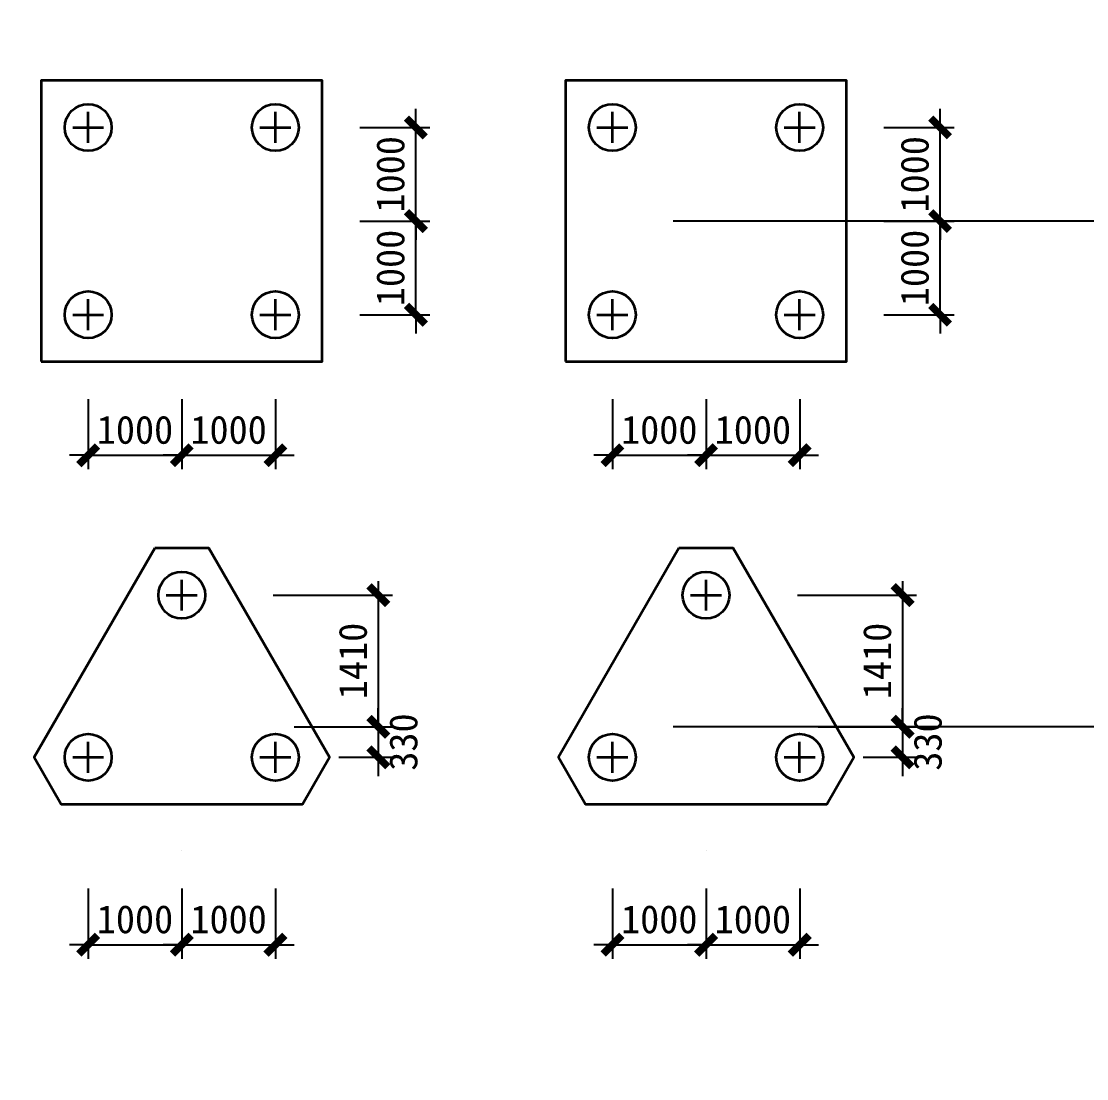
# Model space of a CAD drawing. Header units: millimetres. Extents: x -8252 to 341964, y -299084 to 206355.
# Drawn here: x 36784 to 48164, y 7842 to 19134 of the extents above; entities that cross this region are included whole.
import ezdxf

# ---------------------------------------------------------------- set-up
doc = ezdxf.new("R2010")
doc.units = ezdxf.units.MM
doc.header["$LTSCALE"] = 500
doc.header["$PDMODE"] = 2
doc.header["$PDSIZE"] = 200
doc.linetypes.add('DASHDOT', pattern=[25.4, 12.7, -6.35, 0, -6.35])
doc.layers.add('dim____', color=70, linetype='Continuous')
doc.layers.add('DOTE', color=20, linetype='DASHDOT')
doc.layers.add('s121', color=2, linetype='Continuous', lineweight=35)
doc.layers.add('zkz', color=200, linetype='Continuous', lineweight=35)
doc.styles.add('宋体', font='')
doc.styles.get('宋体').set_extended_font_data('宋体')
doc.dimstyles.new('ISO-25', dxfattribs={"dimtxt": 2.5, "dimasz": 2.5, "dimexe": 1.25, "dimexo": 0.625, "dimtad": 1, "dimtxsty": 'Standard', "dimcen": 2.5, "dimadec": 0, "dimazin": 0, "dimtfac": 1, "dimtmove": 0, "dimatfit": 3, "dimfxl": 1, "dimarcsym": 0})

# ---------------------------------------------------------------- blocks, each defined once
blk = doc.blocks.new('_ArchTick')
at = {"color": 0, "linetype": 'ByBlock', "const_width": 0.4}
blk.add_lwpolyline([(-0.5, -0.5), (0.5, 0.5)], dxfattribs=at)
blk = doc.blocks.new('*D712')
at = {"layer": 'Defpoints', "color": 0, "transparency": 16777216}
for p in [(37498, 15500), (38498, 15500), (38498, 14500)]:
    blk.add_point(p, dxfattribs=at)
at = {"layer": 'dim____', "color": 0, "lineweight": -2, "transparency": 16777216}
for p, q in [((37498, 15100), (37498, 14350)), ((38498, 15100), (38498, 14350)), ((37498, 14500), (37298, 14500)), ((37498, 14500), (38498, 14500)), ((38498, 14500), (38698, 14500))]:
    blk.add_line(p, q, dxfattribs=at)
at = {"layer": 'dim____', "color": 0, "lineweight": -2, "transparency": 16777216, "xscale": 200, "yscale": 200, "zscale": 200}
blk.add_blockref('_ArchTick', (37498, 14500), dxfattribs=at)
at = {"layer": 'dim____', "color": 0, "lineweight": -2, "transparency": 16777216, "xscale": 200, "yscale": 200, "zscale": 200, "rotation": 180}
blk.add_blockref('_ArchTick', (38498, 14500), dxfattribs=at)
at = {"layer": 'dim____', "color": 7, "transparency": 16777216, "insert": (37998, 14770), "char_height": 300, "attachment_point": 5, "style": '宋体'}
blk.add_mtext('1000', dxfattribs=at)
blk = doc.blocks.new('*D713')
at = {"layer": 'Defpoints', "color": 0, "transparency": 16777216}
for p in [(38498, 15500), (39498, 15500), (39498, 14500)]:
    blk.add_point(p, dxfattribs=at)
at = {"layer": 'dim____', "color": 0, "lineweight": -2, "transparency": 16777216}
for p, q in [((38498, 15100), (38498, 14350)), ((39498, 15100), (39498, 14350)), ((38498, 14500), (38298, 14500)), ((38498, 14500), (39498, 14500)), ((39498, 14500), (39698, 14500))]:
    blk.add_line(p, q, dxfattribs=at)
at = {"layer": 'dim____', "color": 0, "lineweight": -2, "transparency": 16777216, "xscale": 200, "yscale": 200, "zscale": 200}
blk.add_blockref('_ArchTick', (38498, 14500), dxfattribs=at)
at = {"layer": 'dim____', "color": 0, "lineweight": -2, "transparency": 16777216, "xscale": 200, "yscale": 200, "zscale": 200, "rotation": 180}
blk.add_blockref('_ArchTick', (39498, 14500), dxfattribs=at)
at = {"layer": 'dim____', "color": 7, "transparency": 16777216, "insert": (38998, 14770), "char_height": 300, "attachment_point": 5, "style": '宋体'}
blk.add_mtext('1000', dxfattribs=at)
blk = doc.blocks.new('*D714')
at = {"layer": 'Defpoints', "color": 0, "transparency": 16777216}
for p in [(39998, 17000), (40998, 17000), (39998, 16000)]:
    blk.add_point(p, dxfattribs=at)
at = {"layer": 'dim____', "color": 0, "lineweight": -2, "transparency": 16777216}
for p, q in [((40998, 17000), (40998, 17200)), ((40398, 17000), (41148, 17000)), ((40998, 16000), (40998, 17000)), ((40398, 16000), (41148, 16000)), ((40998, 16000), (40998, 15800))]:
    blk.add_line(p, q, dxfattribs=at)
at = {"layer": 'dim____', "color": 0, "lineweight": -2, "transparency": 16777216, "xscale": 200, "yscale": 200, "zscale": 200}
for p, rotation in [((40998, 17000), 270), ((40998, 16000), 90)]:
    blk.add_blockref('_ArchTick', p, dxfattribs=dict(at, rotation=rotation))
at = {"layer": 'dim____', "color": 7, "transparency": 16777216, "insert": (40728, 16500), "char_height": 300, "attachment_point": 5, "rotation": 90, "style": '宋体'}
blk.add_mtext('1000', dxfattribs=at)
blk = doc.blocks.new('*D715')
at = {"layer": 'Defpoints', "color": 0, "transparency": 16777216}
for p in [(39998, 18000), (40998, 18000), (39998, 17000)]:
    blk.add_point(p, dxfattribs=at)
at = {"layer": 'dim____', "color": 0, "lineweight": -2, "transparency": 16777216}
for p, q in [((40998, 18000), (40998, 18200)), ((40398, 18000), (41148, 18000)), ((40998, 17000), (40998, 18000)), ((40398, 17000), (41148, 17000)), ((40998, 17000), (40998, 16800))]:
    blk.add_line(p, q, dxfattribs=at)
at = {"layer": 'dim____', "color": 0, "lineweight": -2, "transparency": 16777216, "xscale": 200, "yscale": 200, "zscale": 200}
for p, rotation in [((40998, 18000), 270), ((40998, 17000), 90)]:
    blk.add_blockref('_ArchTick', p, dxfattribs=dict(at, rotation=rotation))
at = {"layer": 'dim____', "color": 7, "transparency": 16777216, "insert": (40728, 17500), "char_height": 300, "attachment_point": 5, "rotation": 90, "style": '宋体'}
blk.add_mtext('1000', dxfattribs=at)
blk = doc.blocks.new('*D716')
at = {"layer": 'Defpoints', "color": 0, "transparency": 16777216}
for p in [(43098, 15500), (44098, 15500), (44098, 14500)]:
    blk.add_point(p, dxfattribs=at)
at = {"layer": 'dim____', "color": 0, "lineweight": -2, "transparency": 16777216}
for p, q in [((43098, 15100), (43098, 14350)), ((44098, 15100), (44098, 14350)), ((43098, 14500), (42898, 14500)), ((43098, 14500), (44098, 14500)), ((44098, 14500), (44298, 14500))]:
    blk.add_line(p, q, dxfattribs=at)
at = {"layer": 'dim____', "color": 0, "lineweight": -2, "transparency": 16777216, "xscale": 200, "yscale": 200, "zscale": 200}
blk.add_blockref('_ArchTick', (43098, 14500), dxfattribs=at)
at = {"layer": 'dim____', "color": 0, "lineweight": -2, "transparency": 16777216, "xscale": 200, "yscale": 200, "zscale": 200, "rotation": 180}
blk.add_blockref('_ArchTick', (44098, 14500), dxfattribs=at)
at = {"layer": 'dim____', "color": 7, "transparency": 16777216, "insert": (43598, 14770), "char_height": 300, "attachment_point": 5, "style": '宋体'}
blk.add_mtext('1000', dxfattribs=at)
blk = doc.blocks.new('*D717')
at = {"layer": 'Defpoints', "color": 0, "transparency": 16777216}
for p in [(44098, 15500), (45098, 15500), (45098, 14500)]:
    blk.add_point(p, dxfattribs=at)
at = {"layer": 'dim____', "color": 0, "lineweight": -2, "transparency": 16777216}
for p, q in [((44098, 15100), (44098, 14350)), ((45098, 15100), (45098, 14350)), ((44098, 14500), (43898, 14500)), ((44098, 14500), (45098, 14500)), ((45098, 14500), (45298, 14500))]:
    blk.add_line(p, q, dxfattribs=at)
at = {"layer": 'dim____', "color": 0, "lineweight": -2, "transparency": 16777216, "xscale": 200, "yscale": 200, "zscale": 200}
blk.add_blockref('_ArchTick', (44098, 14500), dxfattribs=at)
at = {"layer": 'dim____', "color": 0, "lineweight": -2, "transparency": 16777216, "xscale": 200, "yscale": 200, "zscale": 200, "rotation": 180}
blk.add_blockref('_ArchTick', (45098, 14500), dxfattribs=at)
at = {"layer": 'dim____', "color": 7, "transparency": 16777216, "insert": (44598, 14770), "char_height": 300, "attachment_point": 5, "style": '宋体'}
blk.add_mtext('1000', dxfattribs=at)
blk = doc.blocks.new('*D718')
at = {"layer": 'Defpoints', "color": 0, "transparency": 16777216}
for p in [(45598, 17000), (46598, 17000), (45598, 16000)]:
    blk.add_point(p, dxfattribs=at)
at = {"layer": 'dim____', "color": 0, "lineweight": -2, "transparency": 16777216}
for p, q in [((46598, 17000), (46598, 17200)), ((45998, 17000), (46748, 17000)), ((46598, 16000), (46598, 17000)), ((45998, 16000), (46748, 16000)), ((46598, 16000), (46598, 15800))]:
    blk.add_line(p, q, dxfattribs=at)
at = {"layer": 'dim____', "color": 0, "lineweight": -2, "transparency": 16777216, "xscale": 200, "yscale": 200, "zscale": 200}
for p, rotation in [((46598, 17000), 270), ((46598, 16000), 90)]:
    blk.add_blockref('_ArchTick', p, dxfattribs=dict(at, rotation=rotation))
at = {"layer": 'dim____', "color": 7, "transparency": 16777216, "insert": (46328, 16500), "char_height": 300, "attachment_point": 5, "rotation": 90, "style": '宋体'}
blk.add_mtext('1000', dxfattribs=at)
blk = doc.blocks.new('*D719')
at = {"layer": 'Defpoints', "color": 0, "transparency": 16777216}
for p in [(45598, 18000), (46598, 18000), (45598, 17000)]:
    blk.add_point(p, dxfattribs=at)
at = {"layer": 'dim____', "color": 0, "lineweight": -2, "transparency": 16777216}
for p, q in [((46598, 18000), (46598, 18200)), ((45998, 18000), (46748, 18000)), ((46598, 17000), (46598, 18000)), ((45998, 17000), (46748, 17000)), ((46598, 17000), (46598, 16800))]:
    blk.add_line(p, q, dxfattribs=at)
at = {"layer": 'dim____', "color": 0, "lineweight": -2, "transparency": 16777216, "xscale": 200, "yscale": 200, "zscale": 200}
for p, rotation in [((46598, 18000), 270), ((46598, 17000), 90)]:
    blk.add_blockref('_ArchTick', p, dxfattribs=dict(at, rotation=rotation))
at = {"layer": 'dim____', "color": 7, "transparency": 16777216, "insert": (46328, 17500), "char_height": 300, "attachment_point": 5, "rotation": 90, "style": '宋体'}
blk.add_mtext('1000', dxfattribs=at)
blk = doc.blocks.new('*D748')
at = {"layer": 'Defpoints', "color": 0, "transparency": 16777216}
for p in [(37498, 10273), (38498, 10273), (38498, 9273)]:
    blk.add_point(p, dxfattribs=at)
at = {"layer": 'dim____', "color": 0, "lineweight": -2, "transparency": 16777216}
for p, q in [((37498, 9873), (37498, 9123)), ((38498, 9873), (38498, 9123)), ((37498, 9273), (37298, 9273)), ((37498, 9273), (38498, 9273)), ((38498, 9273), (38698, 9273))]:
    blk.add_line(p, q, dxfattribs=at)
at = {"layer": 'dim____', "color": 0, "lineweight": -2, "transparency": 16777216, "xscale": 200, "yscale": 200, "zscale": 200}
blk.add_blockref('_ArchTick', (37498, 9273), dxfattribs=at)
at = {"layer": 'dim____', "color": 0, "lineweight": -2, "transparency": 16777216, "xscale": 200, "yscale": 200, "zscale": 200, "rotation": 180}
blk.add_blockref('_ArchTick', (38498, 9273), dxfattribs=at)
at = {"layer": 'dim____', "color": 7, "transparency": 16777216, "insert": (37998, 9543), "char_height": 300, "attachment_point": 5, "style": '宋体'}
blk.add_mtext('1000', dxfattribs=at)
blk = doc.blocks.new('*D749')
at = {"layer": 'Defpoints', "color": 0, "transparency": 16777216}
for p in [(38498, 10273), (39498, 10273), (39498, 9273)]:
    blk.add_point(p, dxfattribs=at)
at = {"layer": 'dim____', "color": 0, "lineweight": -2, "transparency": 16777216}
for p, q in [((38498, 9873), (38498, 9123)), ((39498, 9873), (39498, 9123)), ((38498, 9273), (38298, 9273)), ((38498, 9273), (39498, 9273)), ((39498, 9273), (39698, 9273))]:
    blk.add_line(p, q, dxfattribs=at)
at = {"layer": 'dim____', "color": 0, "lineweight": -2, "transparency": 16777216, "xscale": 200, "yscale": 200, "zscale": 200}
blk.add_blockref('_ArchTick', (38498, 9273), dxfattribs=at)
at = {"layer": 'dim____', "color": 0, "lineweight": -2, "transparency": 16777216, "xscale": 200, "yscale": 200, "zscale": 200, "rotation": 180}
blk.add_blockref('_ArchTick', (39498, 9273), dxfattribs=at)
at = {"layer": 'dim____', "color": 7, "transparency": 16777216, "insert": (38998, 9543), "char_height": 300, "attachment_point": 5, "style": '宋体'}
blk.add_mtext('1000', dxfattribs=at)
blk = doc.blocks.new('*D750')
at = {"layer": 'Defpoints', "color": 0, "transparency": 16777216}
for p in [(39075, 13006), (39597, 11600), (40597, 11600)]:
    blk.add_point(p, dxfattribs=at)
at = {"layer": 'dim____', "color": 0, "lineweight": -2, "transparency": 16777216}
for p, q in [((40597, 13156), (40597, 11450)), ((39475, 13006), (40747, 13006)), ((39997, 11600), (40747, 11600))]:
    blk.add_line(p, q, dxfattribs=at)
at = {"layer": 'dim____', "color": 0, "lineweight": -2, "transparency": 16777216, "xscale": 200, "yscale": 200, "zscale": 200}
for p, rotation in [((40597, 13006), 90), ((40597, 11600), 270)]:
    blk.add_blockref('_ArchTick', p, dxfattribs=dict(at, rotation=rotation))
at = {"layer": 'dim____', "color": 7, "transparency": 16777216, "insert": (40327, 12303), "char_height": 300, "attachment_point": 5, "rotation": 90, "style": '宋体'}
blk.add_mtext('1410', dxfattribs=at)
blk = doc.blocks.new('*D751')
at = {"layer": 'Defpoints', "color": 0, "transparency": 16777216}
for p in [(39597, 11600), (40075, 11274), (40597, 11274)]:
    blk.add_point(p, dxfattribs=at)
at = {"layer": 'dim____', "color": 0, "lineweight": -2, "transparency": 16777216}
for p, q in [((40597, 11600), (40597, 11800)), ((39697, 11600), (40747, 11600)), ((40597, 11600), (40597, 11274)), ((40175, 11274), (40747, 11274)), ((40597, 11274), (40597, 11074))]:
    blk.add_line(p, q, dxfattribs=at)
at = {"layer": 'dim____', "color": 0, "lineweight": -2, "transparency": 16777216, "xscale": 200, "yscale": 200, "zscale": 200}
for p, rotation in [((40597, 11600), 270), ((40597, 11274), 90)]:
    blk.add_blockref('_ArchTick', p, dxfattribs=dict(at, rotation=rotation))
at = {"layer": 'dim____', "color": 7, "transparency": 16777216, "insert": (40867, 11437), "char_height": 300, "attachment_point": 5, "rotation": 90, "style": '宋体'}
blk.add_mtext('330', dxfattribs=at)
blk = doc.blocks.new('*D752')
at = {"layer": 'Defpoints', "color": 0, "transparency": 16777216}
for p in [(43098, 10273), (44098, 10273), (44098, 9273)]:
    blk.add_point(p, dxfattribs=at)
at = {"layer": 'dim____', "color": 0, "lineweight": -2, "transparency": 16777216}
for p, q in [((43098, 9873), (43098, 9123)), ((44098, 9873), (44098, 9123)), ((43098, 9273), (42898, 9273)), ((43098, 9273), (44098, 9273)), ((44098, 9273), (44298, 9273))]:
    blk.add_line(p, q, dxfattribs=at)
at = {"layer": 'dim____', "color": 0, "lineweight": -2, "transparency": 16777216, "xscale": 200, "yscale": 200, "zscale": 200}
blk.add_blockref('_ArchTick', (43098, 9273), dxfattribs=at)
at = {"layer": 'dim____', "color": 0, "lineweight": -2, "transparency": 16777216, "xscale": 200, "yscale": 200, "zscale": 200, "rotation": 180}
blk.add_blockref('_ArchTick', (44098, 9273), dxfattribs=at)
at = {"layer": 'dim____', "color": 7, "transparency": 16777216, "insert": (43598, 9543), "char_height": 300, "attachment_point": 5, "style": '宋体'}
blk.add_mtext('1000', dxfattribs=at)
blk = doc.blocks.new('*D753')
at = {"layer": 'Defpoints', "color": 0, "transparency": 16777216}
for p in [(44098, 10273), (45098, 10273), (45098, 9273)]:
    blk.add_point(p, dxfattribs=at)
at = {"layer": 'dim____', "color": 0, "lineweight": -2, "transparency": 16777216}
for p, q in [((44098, 9873), (44098, 9123)), ((45098, 9873), (45098, 9123)), ((44098, 9273), (43898, 9273)), ((44098, 9273), (45098, 9273)), ((45098, 9273), (45298, 9273))]:
    blk.add_line(p, q, dxfattribs=at)
at = {"layer": 'dim____', "color": 0, "lineweight": -2, "transparency": 16777216, "xscale": 200, "yscale": 200, "zscale": 200}
blk.add_blockref('_ArchTick', (44098, 9273), dxfattribs=at)
at = {"layer": 'dim____', "color": 0, "lineweight": -2, "transparency": 16777216, "xscale": 200, "yscale": 200, "zscale": 200, "rotation": 180}
blk.add_blockref('_ArchTick', (45098, 9273), dxfattribs=at)
at = {"layer": 'dim____', "color": 7, "transparency": 16777216, "insert": (44598, 9543), "char_height": 300, "attachment_point": 5, "style": '宋体'}
blk.add_mtext('1000', dxfattribs=at)
blk = doc.blocks.new('*D754')
at = {"layer": 'Defpoints', "color": 0, "transparency": 16777216}
for p in [(44675, 13006), (45197, 11600), (46197, 11600)]:
    blk.add_point(p, dxfattribs=at)
at = {"layer": 'dim____', "color": 0, "lineweight": -2, "transparency": 16777216}
for p, q in [((46197, 13156), (46197, 11450)), ((45075, 13006), (46347, 13006)), ((45597, 11600), (46347, 11600))]:
    blk.add_line(p, q, dxfattribs=at)
at = {"layer": 'dim____', "color": 0, "lineweight": -2, "transparency": 16777216, "xscale": 200, "yscale": 200, "zscale": 200}
for p, rotation in [((46197, 13006), 90), ((46197, 11600), 270)]:
    blk.add_blockref('_ArchTick', p, dxfattribs=dict(at, rotation=rotation))
at = {"layer": 'dim____', "color": 7, "transparency": 16777216, "insert": (45927, 12303), "char_height": 300, "attachment_point": 5, "rotation": 90, "style": '宋体'}
blk.add_mtext('1410', dxfattribs=at)
blk = doc.blocks.new('*D755')
at = {"layer": 'Defpoints', "color": 0, "transparency": 16777216}
for p in [(45197, 11600), (45675, 11274), (46197, 11274)]:
    blk.add_point(p, dxfattribs=at)
at = {"layer": 'dim____', "color": 0, "lineweight": -2, "transparency": 16777216}
for p, q in [((46197, 11600), (46197, 11800)), ((45297, 11600), (46347, 11600)), ((46197, 11600), (46197, 11274)), ((45775, 11274), (46347, 11274)), ((46197, 11274), (46197, 11074))]:
    blk.add_line(p, q, dxfattribs=at)
at = {"layer": 'dim____', "color": 0, "lineweight": -2, "transparency": 16777216, "xscale": 200, "yscale": 200, "zscale": 200}
for p, rotation in [((46197, 11600), 270), ((46197, 11274), 90)]:
    blk.add_blockref('_ArchTick', p, dxfattribs=dict(at, rotation=rotation))
at = {"layer": 'dim____', "color": 7, "transparency": 16777216, "insert": (46467, 11437), "char_height": 300, "attachment_point": 5, "rotation": 90, "style": '宋体'}
blk.add_mtext('330', dxfattribs=at)

msp = doc.modelspace()

# ---------------------------------------------------------------- linework, layer by layer
at = {"layer": 'DOTE', "ltscale": 5}
for p, q in [((38497.528, 57900.374), (38497.528, -3449.626)), ((44097.528, 57900.374), (44097.528, -3449.626)), ((75497.528, 17000.374), (-3452.472, 17000.374)), ((75497.528, 11600.374), (-3452.472, 11600.374))]:
    msp.add_line(p, q, dxfattribs=at)
at = {"layer": 's121'}
for points in [[(36997.528, 15500.374), (39997.528, 15500.374), (39997.528, 18500.374), (36997.528, 18500.374)], [(42597.528, 15500.374), (45597.528, 15500.374), (45597.528, 18500.374), (42597.528, 18500.374)], [(38208.852, 13506.074), (36920.177, 11274.023), (37208.852, 10774.023), (39786.204, 10774.024), (40074.88, 11274.024), (38786.204, 13506.075)], [(43808.852, 13506.074), (42520.177, 11274.023), (42808.852, 10774.023), (45386.204, 10774.024), (45674.88, 11274.024), (44386.204, 13506.075)]]:
    msp.add_lwpolyline(points, close=True, dxfattribs=at)
at = {"layer": 'zkz'}
for p, q in [((37497.528, 17835.374), (37497.528, 18165.374)), ((39497.528, 17835.374), (39497.528, 18165.374)), ((43097.528, 17835.374), (43097.528, 18165.374)), ((45097.528, 17835.374), (45097.528, 18165.374)), ((37332.528, 18000.374), (37662.528, 18000.374)), ((39332.528, 18000.374), (39662.528, 18000.374)), ((42932.528, 18000.374), (43262.528, 18000.374)), ((44932.528, 18000.374), (45262.528, 18000.374)), ((37497.528, 15835.374), (37497.528, 16165.374)), ((39497.528, 15835.374), (39497.528, 16165.374)), ((43097.528, 15835.374), (43097.528, 16165.374)), ((45097.528, 15835.374), (45097.528, 16165.374)), ((37332.528, 16000.374), (37662.528, 16000.374)), ((39332.528, 16000.374), (39662.528, 16000.374)), ((42932.528, 16000.374), (43262.528, 16000.374)), ((44932.528, 16000.374), (45262.528, 16000.374)), ((38497.528, 12841.074), (38497.528, 13171.074)), ((44097.528, 12841.074), (44097.528, 13171.074)), ((38332.528, 13006.074), (38662.528, 13006.074)), ((43932.528, 13006.074), (44262.528, 13006.074)), ((37497.528, 11109.023), (37497.528, 11439.023)), ((39497.528, 11109.024), (39497.528, 11439.024)), ((43097.528, 11109.023), (43097.528, 11439.023)), ((45097.528, 11109.024), (45097.528, 11439.024)), ((37332.528, 11274.023), (37662.528, 11274.023)), ((39332.528, 11274.024), (39662.528, 11274.024)), ((42932.528, 11274.023), (43262.528, 11274.023)), ((44932.528, 11274.024), (45262.528, 11274.024))]:
    msp.add_line(p, q, dxfattribs=at)
for centre in [(37497.528, 18000.374), (39497.528, 18000.374), (43097.528, 18000.374), (45097.528, 18000.374), (37497.528, 16000.374), (39497.528, 16000.374), (43097.528, 16000.374), (45097.528, 16000.374), (38497.528, 13006.074), (44097.528, 13006.074), (37497.528, 11274.023), (39497.528, 11274.024), (43097.528, 11274.023), (45097.528, 11274.024)]:
    msp.add_circle(centre, 250, dxfattribs=at)

# ---------------------------------------------------------------- dimensions: what is measured, and where the dimension line sits
at = {"layer": 'dim____'}
for base, p1, p2, override, picture, middle in [((40997.528, 18000.374), (39997.528, 17000.374), (39997.528, 18000.374), {"dimtxt": 300, "dimasz": 200, "dimexe": 150, "dimexo": 400, "dimgap": 120, "dimtad": 1, "dimrnd": 10, "dimtxsty": '宋体', "dimblk1": 'ArchTick', "dimblk2": 'ArchTick', "dimsah": 1, "dimdle": 150, "dimclrt": 7, "dimtix": 1, "dimtmove": 0}, '*D715', (40727.528, 17500.374)), ((46597.528, 18000.374), (45597.528, 17000.374), (45597.528, 18000.374), {"dimtxt": 300, "dimasz": 200, "dimexe": 150, "dimexo": 400, "dimgap": 120, "dimtad": 1, "dimrnd": 10, "dimtxsty": '宋体', "dimblk1": 'ArchTick', "dimblk2": 'ArchTick', "dimsah": 1, "dimdle": 150, "dimclrt": 7, "dimtix": 1, "dimtmove": 0}, '*D719', (46327.528, 17500.374)), ((40997.528, 17000.374), (39997.528, 16000.374), (39997.528, 17000.374), {"dimtxt": 300, "dimasz": 200, "dimexe": 150, "dimexo": 400, "dimgap": 120, "dimtad": 1, "dimrnd": 10, "dimtxsty": '宋体', "dimblk1": 'ArchTick', "dimblk2": 'ArchTick', "dimsah": 1, "dimdle": 150, "dimclrt": 7, "dimtix": 1, "dimtmove": 0}, '*D714', (40727.528, 16500.374)), ((46597.528, 17000.374), (45597.528, 16000.374), (45597.528, 17000.374), {"dimtxt": 300, "dimasz": 200, "dimexe": 150, "dimexo": 400, "dimgap": 120, "dimtad": 1, "dimrnd": 10, "dimtxsty": '宋体', "dimblk1": 'ArchTick', "dimblk2": 'ArchTick', "dimsah": 1, "dimdle": 150, "dimclrt": 7, "dimtix": 1, "dimtmove": 0}, '*D718', (46327.528, 16500.374)), ((40597.207, 11600.374), (39074.879, 13006.074), (39597.207, 11600.374), {"dimtxt": 300, "dimasz": 200, "dimexe": 150, "dimexo": 400, "dimgap": 120, "dimtad": 1, "dimrnd": 10, "dimtxsty": '宋体', "dimblk1": 'ArchTick', "dimblk2": 'ArchTick', "dimsah": 1, "dimdle": 150, "dimclrt": 7, "dimtix": 1, "dimtmove": 0}, '*D750', (40327.207, 12303.224)), ((46197.207, 11600.374), (44674.879, 13006.074), (45197.207, 11600.374), {"dimtxt": 300, "dimasz": 200, "dimexe": 150, "dimexo": 400, "dimgap": 120, "dimtad": 1, "dimrnd": 10, "dimtxsty": '宋体', "dimblk1": 'ArchTick', "dimblk2": 'ArchTick', "dimsah": 1, "dimdle": 150, "dimclrt": 7, "dimtix": 1, "dimtmove": 0}, '*D754', (45927.207, 12303.224)), ((40597.207, 11274.024), (39597.207, 11600.374), (40074.878, 11274.024), {"dimtxt": 300, "dimasz": 200, "dimexe": 150, "dimexo": 100, "dimgap": 120, "dimtad": 2, "dimrnd": 10, "dimtxsty": '宋体', "dimblk1": 'ArchTick', "dimblk2": 'ArchTick', "dimsah": 1, "dimdle": 150, "dimclrt": 7, "dimtix": 1}, '*D751', (40867.207, 11437.199)), ((46197.207, 11274.024), (45197.207, 11600.374), (45674.878, 11274.024), {"dimtxt": 300, "dimasz": 200, "dimexe": 150, "dimexo": 100, "dimgap": 120, "dimtad": 2, "dimrnd": 10, "dimtxsty": '宋体', "dimblk1": 'ArchTick', "dimblk2": 'ArchTick', "dimsah": 1, "dimdle": 150, "dimclrt": 7, "dimtix": 1}, '*D755', (46467.207, 11437.199))]:
    dim = msp.add_linear_dim(base=base, p1=p1, p2=p2, angle=90, dimstyle='ISO-25', override=override, dxfattribs=at)
    dim.commit()
    dim.dimension.update_dxf_attribs({"geometry": picture, "text_midpoint": middle})
for base, p1, p2, override, picture, middle in [((38497.714, 14500.374), (37497.714, 15500.374), (38497.714, 15500.374), {"dimtxt": 300, "dimasz": 200, "dimexe": 150, "dimexo": 400, "dimgap": 120, "dimtad": 1, "dimrnd": 100, "dimtxsty": '宋体', "dimblk1": 'ArchTick', "dimblk2": 'ArchTick', "dimsah": 1, "dimdle": 150, "dimclrt": 7, "dimtix": 1, "dimtmove": 0}, '*D712', (37997.714, 14770.374)), ((39497.714, 14500.374), (38497.714, 15500.374), (39497.714, 15500.374), {"dimtxt": 300, "dimasz": 200, "dimexe": 150, "dimexo": 400, "dimgap": 120, "dimtad": 1, "dimrnd": 100, "dimtxsty": '宋体', "dimblk1": 'ArchTick', "dimblk2": 'ArchTick', "dimsah": 1, "dimdle": 150, "dimclrt": 7, "dimtix": 1, "dimtmove": 0}, '*D713', (38997.714, 14770.374)), ((44097.714, 14500.374), (43097.714, 15500.374), (44097.714, 15500.374), {"dimtxt": 300, "dimasz": 200, "dimexe": 150, "dimexo": 400, "dimgap": 120, "dimtad": 1, "dimrnd": 100, "dimtxsty": '宋体', "dimblk1": 'ArchTick', "dimblk2": 'ArchTick', "dimsah": 1, "dimdle": 150, "dimclrt": 7, "dimtix": 1, "dimtmove": 0}, '*D716', (43597.714, 14770.374)), ((45097.714, 14500.374), (44097.714, 15500.374), (45097.714, 15500.374), {"dimtxt": 300, "dimasz": 200, "dimexe": 150, "dimexo": 400, "dimgap": 120, "dimtad": 1, "dimrnd": 100, "dimtxsty": '宋体', "dimblk1": 'ArchTick', "dimblk2": 'ArchTick', "dimsah": 1, "dimdle": 150, "dimclrt": 7, "dimtix": 1, "dimtmove": 0}, '*D717', (44597.714, 14770.374)), ((38497.63, 9273.022), (37497.63, 10273.022), (38497.63, 10273.022), {"dimtxt": 300, "dimasz": 200, "dimexe": 150, "dimexo": 400, "dimgap": 120, "dimtad": 1, "dimrnd": 10, "dimtxsty": '宋体', "dimblk1": 'ArchTick', "dimblk2": 'ArchTick', "dimsah": 1, "dimdle": 150, "dimclrt": 7, "dimtix": 1, "dimtmove": 0}, '*D748', (37997.63, 9543.022)), ((39497.63, 9273.022), (38497.63, 10273.022), (39497.63, 10273.022), {"dimtxt": 300, "dimasz": 200, "dimexe": 150, "dimexo": 400, "dimgap": 120, "dimtad": 1, "dimrnd": 10, "dimtxsty": '宋体', "dimblk1": 'ArchTick', "dimblk2": 'ArchTick', "dimsah": 1, "dimdle": 150, "dimclrt": 7, "dimtix": 1, "dimtmove": 0}, '*D749', (38997.63, 9543.022)), ((44097.63, 9273.022), (43097.63, 10273.022), (44097.63, 10273.022), {"dimtxt": 300, "dimasz": 200, "dimexe": 150, "dimexo": 400, "dimgap": 120, "dimtad": 1, "dimrnd": 10, "dimtxsty": '宋体', "dimblk1": 'ArchTick', "dimblk2": 'ArchTick', "dimsah": 1, "dimdle": 150, "dimclrt": 7, "dimtix": 1, "dimtmove": 0}, '*D752', (43597.63, 9543.022)), ((45097.63, 9273.022), (44097.63, 10273.022), (45097.63, 10273.022), {"dimtxt": 300, "dimasz": 200, "dimexe": 150, "dimexo": 400, "dimgap": 120, "dimtad": 1, "dimrnd": 10, "dimtxsty": '宋体', "dimblk1": 'ArchTick', "dimblk2": 'ArchTick', "dimsah": 1, "dimdle": 150, "dimclrt": 7, "dimtix": 1, "dimtmove": 0}, '*D753', (44597.63, 9543.022))]:
    dim = msp.add_linear_dim(base=base, p1=p1, p2=p2, dimstyle='ISO-25', override=override, dxfattribs=at)
    dim.commit()
    dim.dimension.update_dxf_attribs({"geometry": picture, "text_midpoint": middle})

doc.saveas('drawing.dxf')
